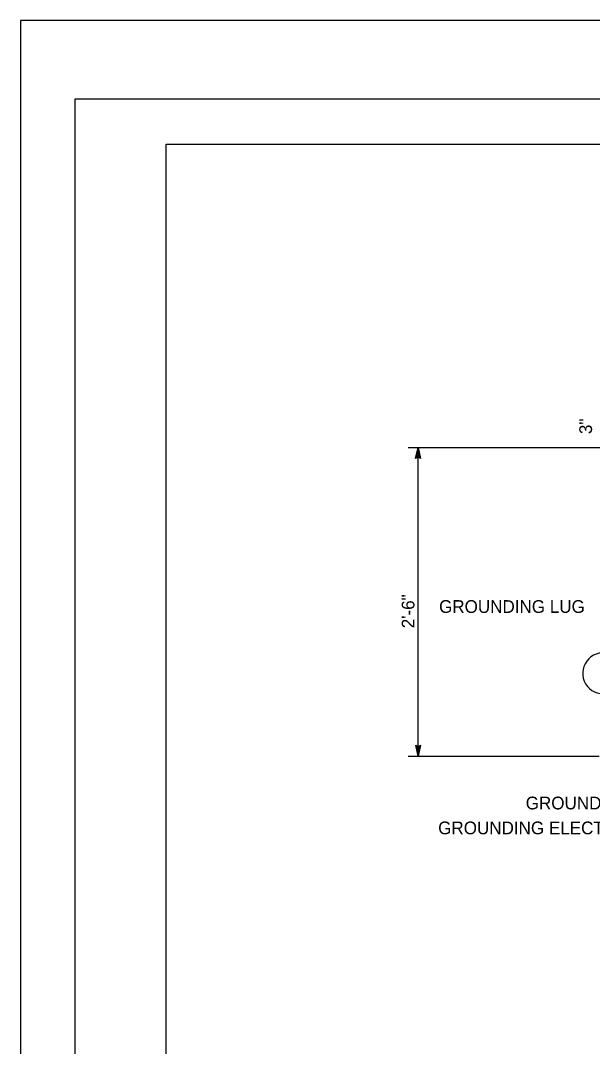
# Model space of a CAD drawing. Extents: x -894 to 866, y -472 to 714.
# Drawn here: x -894 to -580, y 150 to 714 of the extents above; entities that cross this region are included whole.
import ezdxf

# ---------------------------------------------------------------- set-up
doc = ezdxf.new("R2010")
doc.units = 0
for name, color, linetype in [('border_PLOTTING-ELEMENTS', 7, 'Continuous'), ('border_rw_22x34_Cut_Lines', 7, 'Continuous'), ('border_SHEET', 7, 'Continuous'), ('es_DETAIL-anno', 7, 'Continuous'), ('pp_PRESENTATION', 7, 'Continuous')]:
    doc.layers.add(name, color=color, linetype=linetype)

msp = doc.modelspace()

# ---------------------------------------------------------------- linework, layer by layer
at = {"layer": 'border_PLOTTING-ELEMENTS'}
for points in [[(-894.04, -472.44), (865.96, -472.44), (865.96, 713.56), (-894.04, 713.56)], [(-864.04, 670.56), (835.96, 670.56), (835.96, -429.44), (-864.04, -429.44)]]:
    msp.add_lwpolyline(points, close=True, dxfattribs=at)
at = {"layer": 'border_rw_22x34_Cut_Lines'}
msp.add_lwpolyline([(-864.04, 670.56), (835.96, 670.56), (835.96, -429.44), (-864.04, -429.44)], close=True, dxfattribs=at)
at = {"layer": 'border_SHEET'}
for p, q in [((-814.04, 645.56), (810.96, 645.56)), ((-814.04, -404.44), (-814.04, 645.56))]:
    msp.add_line(p, q, dxfattribs=at)
at = {"layer": 'es_DETAIL-anno'}
for p, q in [((-681.01, 478.98), (-552.02, 478.98)), ((-676.93, 472.97), (-675.59, 478.97)), ((-675.59, 473.77), (-676.93, 472.97)), ((-676.57, 473.19), (-675.59, 477.59)), ((-676.21, 473.42), (-675.59, 476.21)), ((-675.86, 473.6), (-675.59, 474.83)), ((-675.59, 478.97), (-675.59, 478.97)), ((-675.59, 478.97), (-674.26, 472.97)), ((-675.59, 476.21), (-674.96, 473.39)), ((-675.59, 474.83), (-675.32, 473.62)), ((-674.26, 472.97), (-675.59, 473.77)), ((-675.58, 477.58), (-674.61, 473.21)), ((-675.57, 309.43), (-675.57, 478.76)), ((-676.93, 472.97), (-676.93, 472.97)), ((-674.26, 472.97), (-674.26, 472.97)), ((-675.57, 309.47), (-676.9, 315.47)), ((-676.9, 315.47), (-676.9, 315.47)), ((-676.9, 315.47), (-675.57, 314.67)), ((-675.57, 310.86), (-676.54, 315.24)), ((-675.57, 312.23), (-676.19, 315.06)), ((-675.56, 313.62), (-675.83, 314.83)), ((-675.57, 314.67), (-674.23, 315.47)), ((-674.23, 315.47), (-675.57, 309.47)), ((-674.58, 315.26), (-675.57, 310.85)), ((-674.94, 315.02), (-675.57, 312.23)), ((-675.29, 314.85), (-675.56, 313.62)), ((-674.23, 315.47), (-674.23, 315.47)), ((-681.01, 309.46), (-576.04, 309.46)), ((-675.57, 309.47), (-675.57, 309.47))]:
    msp.add_line(p, q, dxfattribs=at)
at = {"layer": 'pp_PRESENTATION'}
msp.add_arc((-573.89, 354.96), 11.25, 359.9995, 270, dxfattribs=at)

# ---------------------------------------------------------------- texts
at = {"layer": 'es_DETAIL-anno'}
for s, p in [('3"', (-580, 486.37)), ('2\'-6"', (-677.58, 379.72))]:
    msp.add_text(s, height=7, rotation=90, dxfattribs=at).set_placement(p)
for s, p in [('GROUNDING LUG', (-664.05, 388.16)), ('GROUND CLAMP', (-616.44, 280.23)), ('GROUNDING ELECTRODE', (-664.54, 266.55))]:
    msp.add_text(s, height=7, dxfattribs=at).set_placement(p)

doc.saveas('drawing.dxf')
